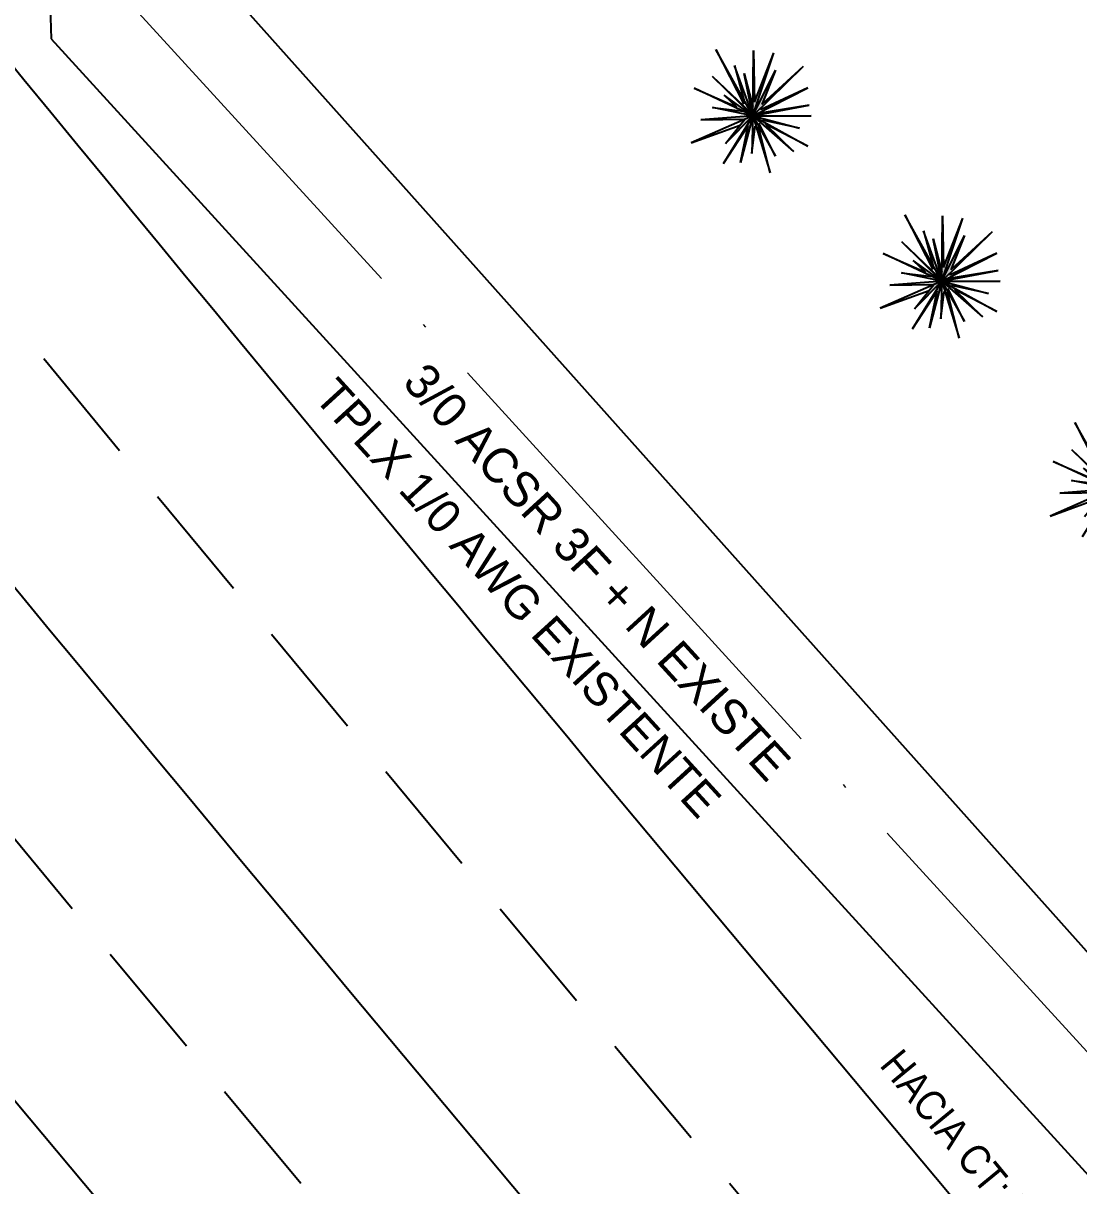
# Model space of a CAD drawing. Extents: x 604418 to 606014, y 1310869 to 1312555.
# Drawn here: x 605782.52 to 605810.65, y 1310955.62 to 1310986.59 of the extents above; entities that cross this region are included whole.
import ezdxf

# ---------------------------------------------------------------- set-up
doc = ezdxf.new("R2010")
doc.units = 0
doc.header["$MEASUREMENT"] = 0
for name, pattern in [('ACAD_ISO04W100', [30, 24, -3, 0, -3]), ('ACAD_ISO06W100', [36, 24, -3, 0, -3, 0, -3, 0, -3]), ('ACAD_ISO14W100', [24, 12, -3, 0, -3, 0, -3, 0, -3]), ('CONTINUA', [0]), ('DASHED', [0.75, 0.5, -0.25]), ('SUBTERRANEO', [4.7625, 3.175, -1.5875])]:
    doc.linetypes.add(name, pattern=pattern)
doc.layers.get('0').update_dxf_attribs({"color": 10})
doc.layers.add('2.RED_MT_INSTALAR', color=1, linetype='ACAD_ISO14W100', lineweight=30)
doc.layers.add('LMT a INSTALAR', color=6, linetype='ACAD_ISO06W100', lineweight=9)
for name, color, linetype in [('AMBIENTACION', 74, 'Continuous'), ('DETALLES', 7, 'Continuous'), ('TPG-texto', 3, 'Continuous'), ('VPORTS', 7, 'Continuous')]:
    doc.layers.add(name, color=color, linetype=linetype)
doc.styles.add('ARCH', font='archt.shx', dxfattribs={"width": 0.9})
doc.styles.add('ARCHT.SHX', font='archt.shx')
doc.styles.add('ARIAL', font='')
doc.styles.get('ARIAL').set_extended_font_data('Arial Black', bold=True)
doc.linetypes.add('RAYAXXX', pattern='A,0.8,["XXX",Standard,S=0.08,R=0,X=0,Y=-0.04],-0.22', length=1.02)

# ---------------------------------------------------------------- blocks, each defined once
blk = doc.blocks.new('ARBOL-13')
h = blk.add_hatch(color=64)
h.set_gradient(color1=(106, 152, 27), color2=(220, 253, 155), tint=1)
h.paths.add_polyline_path([(0, 0), (-0.14, -0.083), (-0.452, -0.581)])
h.paths.add_polyline_path([(0.84, 1.033), (0.143, 0.229), (0.323, 0.904), (0, 0)])
h.paths.add_polyline_path([(0.258, 1.227), (0, 0.258), (-0.129, 1.227), (0, 0)])
h.paths.add_polyline_path([(-0.581, 0.323), (-0.323, 0.129), (-1.162, 0.387), (0, 0)])
h.paths.add_polyline_path([(0, 0), (0.84, -0.581), (0.258, -0.129), (1.098, -0.452)])
h.paths.add_polyline_path([(0, 0), (-0.969, -0.194), (-0.14, -0.083)])
h = blk.add_hatch(color=64)
h.set_gradient(color1=(106, 152, 27), color2=(220, 253, 155), tint=1)
h.paths.add_polyline_path([(-0.065, -0.194), (-0.129, -0.904), (0, 0), (-0.452, -0.969)])
at = {"layer": 'AMBIENTACION'}
for p, q in [((-0.84, 1.162), (-0.194, 0.194)), ((0, 0), (-0.84, 1.162)), ((-0.129, 1.227), (0, 0.258)), ((0, 0), (-0.129, 1.227)), ((0, 0.258), (0.258, 1.227)), ((0, 0), (0.258, 1.227)), ((-0.452, 0.904), (-0.203, 0.281)), ((0, 0), (-0.452, 0.904)), ((0, 0), (0.84, 1.033)), ((0, 0), (0.323, 0.904)), ((0.84, 1.033), (0.143, 0.229)), ((0.323, 0.904), (0.143, 0.229)), ((-0.258, 0.775), (-0.018, 0.175)), ((0, 0), (-0.258, 0.775)), ((-0.84, 0.646), (-0.065, 0.065)), ((0, 0), (-0.84, 0.646)), ((0, 0), (0.969, 0.646)), ((0.969, 0.646), (0.129, 0.129)), ((-1.162, 0.387), (-0.323, 0.129)), ((0, 0), (-1.162, 0.387)), ((-0.581, 0.323), (-0.323, 0.129)), ((0, 0), (-0.581, 0.323)), ((0, 0), (1.033, 0.323)), ((1.033, 0.323), (0.129, 0.065)), ((0, 0), (-1.098, -0.646)), ((0, 0), (-0.969, -0.194)), ((-0.775, 0.065), (-0.194, 0.065)), ((0, 0), (-0.775, 0.065)), ((0, 0), (-0.452, -0.581)), ((0, 0), (-0.452, -0.969)), ((0, 0), (-0.129, -0.904)), ((0, 0), (1.098, 0.129)), ((0, 0), (0.84, -0.581)), ((0, 0), (0.517, -0.71)), ((0, 0), (0.904, -0.129)), ((0, 0), (0.065, -0.71)), ((0, 0), (1.098, -0.452)), ((0, 0), (0.452, -1.033)), ((1.098, 0.129), (0.129, 0)), ((-1.098, -0.646), (-0.217, -0.205)), ((-0.969, -0.194), (-0.14, -0.083)), ((-0.452, -0.581), (-0.14, -0.083)), ((-0.065, -0.194), (-0.452, -0.969)), ((-0.129, -0.904), (-0.065, -0.194)), ((0.065, -0.71), (0.065, -0.194)), ((0.517, -0.71), (0.129, -0.129)), ((0.452, -1.033), (0.129, -0.194)), ((0.904, -0.129), (0.194, -0.065)), ((0.258, -0.129), (0.84, -0.581)), ((1.098, -0.452), (0.258, -0.129)), ((-0.452, -0.969), (-0.452, -0.969))]:
    blk.add_line(p, q, dxfattribs=at)

msp = doc.modelspace()

# ---------------------------------------------------------------- linework, layer by layer
at = {"color": 32}
for centre in [(608436.857, 1313165.534), (608428.875, 1313161.38), (608422.172, 1313155.799)]:
    msp.add_arc(centre, 3435.071, 217.773992, 220.197082, dxfattribs=at)
at = {"color": 7, "linetype": 'SUBTERRANEO'}
for centre in [(608432.826, 1313163.631), (608425.484, 1313158.763)]:
    msp.add_arc(centre, 3435.071, 217.773992, 220.197082, dxfattribs=at)
at = {"layer": 'DETALLES', "color": 5, "linetype": 'Continuous', "ltscale": 0.1}
for p, q in [((605783.166, 1310989.539), (605783.265, 1310986.175)), ((605783.265, 1310986.175), (605812.144, 1310954.536))]:
    msp.add_line(p, q, dxfattribs=at)
at = {"layer": 'LMT a INSTALAR', "color": 134, "linetype": 'ACAD_ISO04W100', "lineweight": 9, "ltscale": 0.55}
msp.add_line((605783.166, 1310989.539), (605814.359, 1310955.365), dxfattribs=at)
at = {"layer": 'VPORTS', "color": 251, "linetype": 'RAYAXXX', "ltscale": 10}
msp.add_line((605813.608, 1310958.79), (605778.609, 1310997.977), dxfattribs=at)
msp.add_arc((608417.063, 1313152.584), 3435.071, 217.773992, 220.197082, dxfattribs=at)

# ---------------------------------------------------------------- block references
at = {"layer": 'AMBIENTACION', "color": 8, "xscale": 1.40966821469968, "yscale": 1.40966821469968, "zscale": 1.40966821469968, "rotation": 353.3021593711596}
for p in [(605801.964, 1310984.13), (605807.001, 1310979.726), (605811.535, 1310974.189)]:
    msp.add_blockref('ARBOL-13', p, dxfattribs=at)

# ---------------------------------------------------------------- texts
at = {"layer": '2.RED_MT_INSTALAR', "linetype": 'CONTINUA', "lineweight": 30, "ltscale": 1.5, "insert": (605798.163, 1310972.293, -0.03), "char_height": 0.93266, "attachment_point": 2, "rotation": 312.4538, "style": 'ARIAL'}
msp.add_mtext_dynamic_manual_height_columns('\\A1;{\\Ftxt|c0;\\C134;3/0 ACSR 3F + N EXISTE}', width=38.79049, gutter_width=10, heights=[0], dxfattribs=at)
at = {"layer": 'DETALLES', "color": 5, "linetype": 'DASHED', "ltscale": 0.1, "style": 'ARCHT.SHX'}
msp.add_text('TPLX 1/0 AWG EXISTENTE', height=0.9, rotation=312.421, dxfattribs=at).set_placement((605790.234, 1310976.61))
at = {"layer": 'TPG-texto', "style": 'ARCH', "width": 0.9}
msp.add_text('HACIA CT: 7010_3753B Y FU_S2300-->', height=0.80002, rotation=309.4112, dxfattribs=at).set_placement((605805.318, 1310958.825))

doc.saveas('drawing.dxf')
